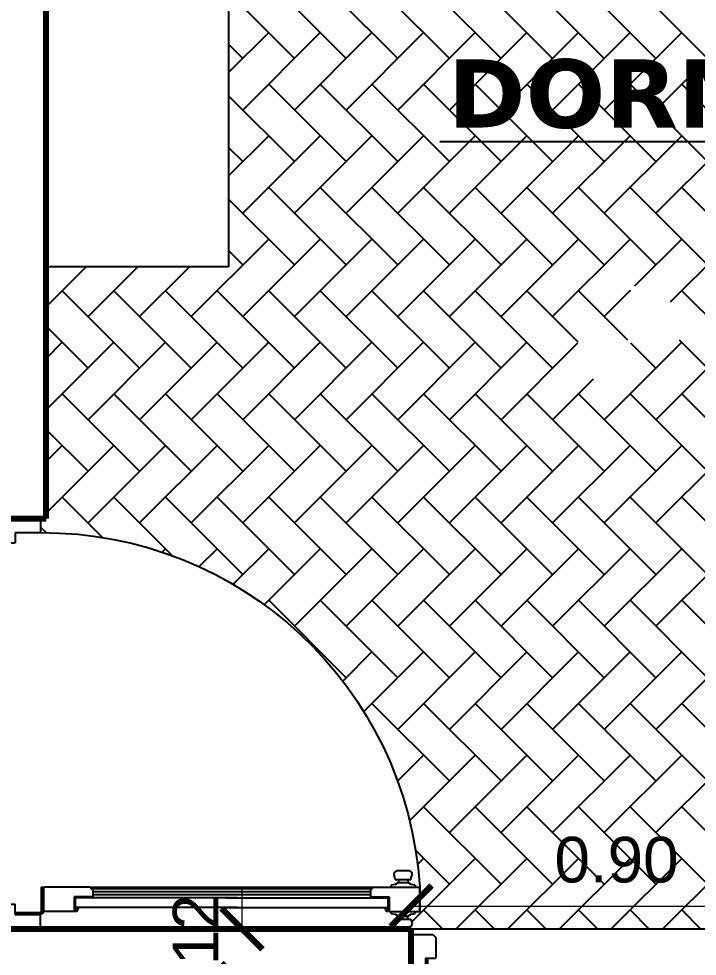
# Model space of a CAD drawing. Header units: inches. Extents: x -1.4 to 10.6, y -3.4 to 32.7.
# Drawn here: x 3.98 to 5.467, y 5.523 to 7.578 of the extents above; entities that cross this region are included whole.
import ezdxf

# ---------------------------------------------------------------- set-up
doc = ezdxf.new("R2010")
doc.units = ezdxf.units.IN
doc.header["$MEASUREMENT"] = 0
doc.linetypes.add('CONTINUA', pattern=[0])
for name, color, linetype in [('Cotas', 60, 'Continuous'), ('Mobiliario', 2, 'Continuous'), ('Niveles', 86, 'Continuous'), ('Puertas', 1, 'Continuous'), ('Texto', 98, 'Continuous'), ('Textura piso', 8, 'Continuous')]:
    doc.layers.add(name, color=color, linetype=linetype)
doc.layers.add('Paredes', color=5, linetype='Continuous', lineweight=80)
doc.styles.get("Standard").update_dxf_attribs({"font": 'arial.ttf'})
doc.dimstyles.new('Cotas', dxfattribs={"dimtxt": 0.1, "dimasz": 0.09, "dimexe": 0.2, "dimexo": 0.4, "dimgap": 0.05, "dimtad": 1, "dimzin": 0, "dimdsep": 46, "dimtxsty": 'Standard', "dimblk": 'ARCHTICK', "dimcen": 0.09, "dimse1": 1, "dimse2": 1, "dimclrd": 60, "dimclre": 256, "dimadec": 0, "dimazin": 0, "dimtfac": 1, "dimtix": 1, "dimtofl": 0, "dimtmove": 1, "dimatfit": 3, "dimfxl": 0, "dimtolj": 1, "dimtzin": 0, "dimlwd": 9, "dimarcsym": 0})

# ---------------------------------------------------------------- blocks, each defined once
blk = doc.blocks.new('cama')
at = {"layer": 'Mobiliario'}
for p, q in [((153.3692816163783, 27.50975324708825), (153.9692816163783, 27.50975324708825)), ((153.9692816163783, 27.50975324708825), (153.9692816163783, 27.10975324708825)), ((153.9692816163783, 27.10975324708825), (153.3692816163783, 27.10975324708825))]:
    blk.add_line(p, q, dxfattribs=at)
blk = doc.blocks.new('puerta2')
at = {"layer": 'Puertas'}
for p, q in [((150.3376989566191, 38.72223843111588), (150.3376989565512, 38.61423843005426)), ((150.3376989566191, 38.72223843111588), (150.3848409565614, 38.72223843018707)), ((150.3376989566191, 38.72223843111588), (150.3376989565512, 38.61423843005426)), ((150.3376989566191, 38.72223843111588), (150.3848409565614, 38.72223843018707)), ((150.3848409565614, 38.72223843018707), (150.3916989565334, 38.71538043060052)), ((150.3848409565614, 38.72223843018707), (150.3916989565334, 38.71538043060052)), ((151.190556956672, 38.72223842996501), (151.1836989566269, 38.71538043033505)), ((151.190556956672, 38.72223842996501), (151.1836989566269, 38.71538043033505)), ((151.2376989566142, 38.72223843089887), (151.190556956672, 38.72223842996501)), ((151.2376989566142, 38.72223843089887), (151.190556956672, 38.72223842996501)), ((151.2376989566142, 38.72223843089887), (151.2376989565462, 38.61423842983726)), ((151.2376989566142, 38.72223843089887), (151.2376989565462, 38.61423842983726)), ((150.3916989565334, 38.71538043060052), (150.3916989565117, 38.67039843122657)), ((150.3916989565334, 38.71538043060052), (150.3916989565117, 38.67039843122657)), ((151.1836989566269, 38.71538043033505), (151.1836989566052, 38.6703984309611)), ((151.1836989566269, 38.71538043033505), (151.1836989566052, 38.6703984309611)), ((150.3690189565731, 38.67039843009883), (150.3690189565052, 38.61423843081337)), ((150.3690189565731, 38.67039843009883), (150.3916989565117, 38.67039843122657)), ((150.3690189565731, 38.67039843009883), (150.3690189565052, 38.61423843081337)), ((150.3690189565731, 38.67039843009883), (150.3916989565117, 38.67039843122657)), ((150.3711789565139, 38.66823843078637), (150.3711789565381, 38.61423843118688)), ((150.3733389565468, 38.66823843115985), (150.3711789565139, 38.66823843078637)), ((150.3711789565139, 38.66823843078637), (150.3711789565381, 38.61423843118688)), ((150.3733389565468, 38.66823843115985), (150.3711789565139, 38.66823843078637)), ((150.3733389565468, 38.66823843115985), (150.3733389564547, 38.61423843156037)), ((150.3733389565468, 38.66823843115985), (150.3733389564547, 38.61423843156037)), ((151.2063789566602, 38.67039843022623), (151.1836989566052, 38.6703984309611)), ((151.2063789566602, 38.67039843022623), (151.1836989566052, 38.6703984309611)), ((151.2063789566602, 38.67039843022623), (151.2063789565923, 38.61423843094077)), ((151.2063789566602, 38.67039843022623), (151.2063789565923, 38.61423843094077)), ((150.3376989565512, 38.61423843005426), (150.3690189565052, 38.61423843081337)), ((150.3376989565512, 38.61423843005426), (150.3690189565052, 38.61423843081337)), ((150.3711789565381, 38.61423843118688), (150.3733389564547, 38.61423843156037)), ((150.3711789565381, 38.61423843118688), (150.3733389564547, 38.61423843156037)), ((150.3754989565119, 38.61207843038527), (150.3754989565361, 38.60991843069932)), ((150.3754989565119, 38.61207843038527), (150.4294989565209, 38.6120784304095)), ((150.3754989565119, 38.61207843038527), (150.3754989565361, 38.60991843069932)), ((150.3754989565119, 38.61207843038527), (150.4294989565209, 38.6120784304095)), ((150.4294989565452, 38.60991843072355), (150.3754989565361, 38.60991843069932)), ((150.4294989565452, 38.60991843072355), (150.3754989565361, 38.60991843069932)), ((150.3754989564786, 38.54090643132665), (150.3754989565604, 38.60775843101334)), ((150.429498956453, 38.6077584310376), (150.3754989565604, 38.60775843101334)), ((150.3754989565604, 38.60775843101334), (150.429498956453, 38.6077584310376)), ((150.3754989564786, 38.54090643132665), (150.3754989565604, 38.60775843101334)), ((150.429498956453, 38.6077584310376), (150.3754989565604, 38.60775843101334)), ((150.3754989565604, 38.60775843101334), (150.429498956453, 38.6077584310376)), ((150.4294989565452, 38.60991843072355), (150.4294989565209, 38.6120784304095)), ((150.4294989565452, 38.60991843072355), (150.4294989565209, 38.6120784304095)), ((150.4294989564798, 38.50661643051558), (150.429498956453, 38.6077584310376)), ((150.4294989564798, 38.50661643051558), (150.429498956453, 38.6077584310376)), ((151.2376989565462, 38.61423842983726), (151.2063789565923, 38.61423843094077)), ((151.2376989565462, 38.61423842983726), (151.2063789565923, 38.61423843094077)), ((150.4082769564752, 38.54090643117374), (150.3754989564786, 38.54090643132665)), ((150.4082769564752, 38.54090643117374), (150.3754989564786, 38.54090643132665)), ((150.3823569564533, 38.53874643073107), (150.3754989565029, 38.53874642977807)), ((150.3823569564533, 38.53874643073107), (150.3754989565029, 38.53874642977807)), ((150.382356956475, 38.53188843019149), (150.3823569564533, 38.53874643073107)), ((150.382356956475, 38.53188843019149), (150.3823569564533, 38.53874643073107)), ((150.3845169562099, 38.18285905120248), (150.3845169564862, 38.53874643110458)), ((150.3845169562698, 38.2082335345485), (150.3845169564862, 38.53874643110458)), ((150.3845169564862, 38.53874643110458), (150.4061169564666, 38.53874643111428)), ((150.4061169564666, 38.53874643111428), (150.3845169564862, 38.53874643110458)), ((150.3845169562099, 38.18285905120248), (150.3845169564862, 38.53874643110458)), ((150.3845169562698, 38.2082335345485), (150.3845169564862, 38.53874643110458)), ((150.3845169564862, 38.53874643110458), (150.4061169564666, 38.53874643111428)), ((150.4061169564666, 38.53874643111428), (150.3845169564862, 38.53874643110458)), ((150.4061169564561, 38.49975843128794), (150.4061169564666, 38.53874643111428)), ((150.4061169564561, 38.49975843128794), (150.4061169564666, 38.53874643111428)), ((150.4082769564891, 38.49975842979882), (150.4082769564752, 38.54090643117374)), ((150.4082769564891, 38.49975842979882), (150.4082769564752, 38.54090643117374)), ((150.4061169564561, 38.49975843128794), (150.4052597063923, 38.4989011804029)), ((150.4061169564561, 38.49975843128794), (150.4052597063923, 38.4989011804029)), ((150.4061169564616, 38.49804392975606), (150.4052597063923, 38.4989011804029)), ((150.4061169564616, 38.49804392975606), (150.4052597063923, 38.4989011804029)), ((150.4061169561903, 38.18285905121218), (150.4061169564616, 38.49804392975606)), ((150.4061169562502, 38.20823353455819), (150.4061169564616, 38.49804392975606)), ((150.4061169561903, 38.18285905121218), (150.4061169564616, 38.49804392975606)), ((150.4061169562502, 38.20823353455819), (150.4061169564616, 38.49804392975606)), ((150.4226409564347, 38.49975843088559), (150.4082769564891, 38.49975842979882)), ((150.4226409564347, 38.49975843088559), (150.4082769564891, 38.49975842979882)), ((150.4131228001399, 38.49975843104136), (150.4131227997845, 37.89133415609845)), ((150.4131228001399, 38.49975843104136), (150.4131227997845, 37.89133415609845)), ((150.419491358878, 38.49975842979944), (150.4194913584062, 37.89133415671917)), ((150.419491358878, 38.49975842979944), (150.4194913584062, 37.89133415671917)), ((150.4226409564347, 38.49975843088559), (150.4294989564798, 38.50661643051558)), ((150.4226409564347, 38.49975843088559), (150.4294989564798, 38.50661643051558)), ((150.4258597800136, 38.50297725446709), (150.4258597796573, 37.88811533329175)), ((150.4258597800136, 38.50297725446709), (150.4258597796573, 37.88811533329175)), ((150.4277137364567, 38.50483121124245), (150.4277137359652, 37.88626137638104)), ((150.4277137364567, 38.50483121124245), (150.4277137359652, 37.88626137638104)), ((150.4294989564798, 38.50661643051558), (150.4294989560513, 37.88447615635613)), ((150.4294989564798, 38.50661643051558), (150.4294989560513, 37.88447615635613)), ((150.3845169562698, 38.2082335345485), (150.3845169559935, 37.85234615650904)), ((150.3845169562698, 38.2082335345485), (150.3845169559935, 37.85234615650904)), ((150.4061169562502, 38.20823353455819), (150.4061169560952, 37.89304865601428)), ((150.4061169562502, 38.20823353455819), (150.4061169560952, 37.89304865601428)), ((150.3845169562099, 38.18285905120248), (150.3845169559935, 37.85234615650904)), ((150.3845169562099, 38.18285905120248), (150.3845169559935, 37.85234615650904)), ((150.4061169561903, 38.18285905121218), (150.4061169560952, 37.89304865601428)), ((150.4061169561903, 38.18285905121218), (150.4061169560952, 37.89304865601428)), ((150.4061169560952, 37.89304865601428), (150.4052597060314, 37.89219140699187)), ((150.4061169560952, 37.89304865601428), (150.4052597060314, 37.89219140699187)), ((150.4061169559843, 37.89133415634507), (150.4052597060314, 37.89219140699187)), ((150.4061169559843, 37.89133415634507), (150.4052597060314, 37.89219140699187)), ((150.4061169559843, 37.89133415634507), (150.4061169559739, 37.85234615651873)), ((150.4061169559843, 37.89133415634507), (150.4061169559739, 37.85234615651873)), ((150.4082769560172, 37.89133415671855), (150.408276956031, 37.85018615534364)), ((150.4226409560792, 37.89133415594268), (150.4082769560172, 37.89133415671855)), ((150.4082769560172, 37.89133415671855), (150.408276956031, 37.85018615534364)), ((150.4226409560792, 37.89133415594268), (150.4082769560172, 37.89133415671855)), ((150.4226409560792, 37.89133415594268), (150.4294989560513, 37.88447615635613)), ((150.4226409560792, 37.89133415594268), (150.4294989560513, 37.88447615635613)), ((150.4294989560513, 37.88447615635613), (150.4294989559617, 37.78333415583411)), ((150.4294989560513, 37.88447615635613), (150.4294989559617, 37.78333415583411)), ((150.3823569560553, 37.85920415667515), (150.3823569559605, 37.85234615613555)), ((150.3823569560553, 37.85920415667515), (150.3823569559605, 37.85234615613555)), ((150.359298956038, 37.83718971472116), (150.3499772589567, 37.83945351507029)), ((150.359298956038, 37.83718971472116), (150.3499772589567, 37.83945351507029)), ((150.359298956038, 37.83718971472116), (150.3592989559542, 37.8026570428876)), ((150.359298956038, 37.83718971472116), (150.3592989559542, 37.8026570428876)), ((150.371142871141, 37.84624837931411), (150.3754989559986, 37.84624837836029)), ((150.371142871141, 37.84624837931411), (150.3754989559986, 37.84624837836029)), ((150.3823569559605, 37.85234615613555), (150.3754989560102, 37.85234615518252)), ((150.3823569559605, 37.85234615613555), (150.3754989560102, 37.85234615518252)), ((150.408276956031, 37.85018615534364), (150.3754989560344, 37.85018615549657)), ((150.3754989560344, 37.85018615549657), (150.3754989559527, 37.78333415580988)), ((150.408276956031, 37.85018615534364), (150.3754989560344, 37.85018615549657)), ((150.3754989560344, 37.85018615549657), (150.3754989559527, 37.78333415580988)), ((150.3845169559935, 37.85234615650904), (150.4061169559739, 37.85234615651873)), ((150.4061169559739, 37.85234615651873), (150.3845169559935, 37.85234615650904)), ((150.3845169559935, 37.85234615650904), (150.4061169559739, 37.85234615651873)), ((150.4061169559739, 37.85234615651873), (150.3845169559935, 37.85234615650904)), ((150.4338550408652, 37.84624837929333), (150.4294989560076, 37.84624837838452)), ((150.4338550408652, 37.84624837929333), (150.4294989560076, 37.84624837838452)), ((150.4456989559593, 37.8371897128973), (150.4568563602184, 37.83945351567991)), ((150.4456989559593, 37.8371897128973), (150.4568563602184, 37.83945351567991)), ((150.4456989559593, 37.8371897128973), (150.4456989559919, 37.80265704292637)), ((150.4456989559593, 37.8371897128973), (150.4456989559919, 37.80265704292637)), ((150.3411757297816, 37.82361636500198), (150.3382263801992, 37.82361636481385)), ((150.3411757297816, 37.82361636500198), (150.3382263801992, 37.82361636481385)), ((150.3382263801992, 37.82361636481385), (150.3382263801439, 37.81623039191818)), ((150.3382263801992, 37.82361636481385), (150.3382263801439, 37.81623039191818)), ((150.3382263801439, 37.81623039191818), (150.3411757297264, 37.81623039210631)), ((150.3382263801439, 37.81623039191818), (150.3411757297264, 37.81623039210631)), ((150.3411757297087, 37.83134246062759), (150.3411757297994, 37.80850429648069)), ((150.3411757297087, 37.83134246062759), (150.3411757297994, 37.80850429648069)), ((150.3411757297264, 37.81623039210631), (150.3411757297816, 37.82361636500198)), ((150.3411757297264, 37.81623039210631), (150.3411757297816, 37.82361636500198)), ((150.3592989560381, 37.83007694344041), (150.3653739559634, 37.83007694274465)), ((150.3592989560381, 37.83007694344041), (150.3653739559634, 37.83007694274465)), ((150.3653739559634, 37.83007694274465), (150.3653739559959, 37.8097698134726)), ((150.3653739559634, 37.83007694274465), (150.3653739559959, 37.8097698134726)), ((150.4456989559594, 37.83007694347921), (150.439623956034, 37.83007694417497)), ((150.439623956034, 37.83007694417497), (150.4396239559501, 37.80976981304025)), ((150.4456989559594, 37.83007694347921), (150.439623956034, 37.83007694417497)), ((150.439623956034, 37.83007694417497), (150.4396239559501, 37.80976981304025)), ((150.4656578894565, 37.83134246008605), (150.4656578894309, 37.80850429780179)), ((150.4656578894565, 37.83134246008605), (150.4656578894309, 37.80850429780179)), ((150.3592989559542, 37.8026570428876), (150.3499772590375, 37.8003932408868)), ((150.3592989559542, 37.8026570428876), (150.3499772590375, 37.8003932408868)), ((150.3592989559542, 37.80976981416836), (150.3653739559959, 37.8097698134726)), ((150.3592989559542, 37.80976981416836), (150.3653739559959, 37.8097698134726)), ((150.4456989559918, 37.80976981420713), (150.4396239559501, 37.80976981304025)), ((150.4456989559918, 37.80976981420713), (150.4396239559501, 37.80976981304025)), ((150.4456989559919, 37.80265704292637), (150.4568563601829, 37.80039324149642)), ((150.4456989559919, 37.80265704292637), (150.4568563601829, 37.80039324149642)), ((150.3711428710483, 37.7935983783542), (150.3754989560223, 37.79359837926302)), ((150.3711428710483, 37.7935983783542), (150.3754989560223, 37.79359837926302)), ((150.4294989559617, 37.78333415583411), (150.3754989559527, 37.78333415580988)), ((150.3754989559527, 37.78333415580988), (150.4294989559617, 37.78333415583411)), ((150.4294989559617, 37.78333415583411), (150.3754989559527, 37.78333415580988)), ((150.3754989559527, 37.78333415580988), (150.4294989559617, 37.78333415583411)), ((150.4338550408889, 37.79359837833343), (150.4294989560313, 37.79359837928725)), ((150.4338550408889, 37.79359837833343), (150.4294989560313, 37.79359837928725))]:
    blk.add_line(p, q, dxfattribs=at)
at = {"layer": 'Puertas', "extrusion": (0, 0, -0.9999999999999999)}
blk.add_ellipse((150.373338956479, 38.61207843001178), major_axis=(0.001527350648308001, 0.001527350648308002), ratio=0.9999999999767395, start_param=-1.570796326554149, end_param=4.712388980625438, dxfattribs=at)
blk.add_ellipse((150.373338956479, 38.61207843001178), major_axis=(0.001527350648308001, 0.001527350648308002), ratio=0.9999999999767395, start_param=-1.570796326554149, end_param=4.712388980625438, dxfattribs=at)
at = {"layer": 'Puertas', "extrusion": (0, 0, -1)}
for centre, major_axis, ratio, start_param, end_param in [((150.3769181847156, 38.61113249054717), (-0.58652144871602, 0.5865214487160199), 0.9999999999999403, 2.352449978641211, 3.863557218504373), ((150.3823569564533, 38.53874643073107), (0.004849338308332562, 0.004849338308332563), 0.9999999999942492, 2.356194490841163, 3.926990817645954), ((150.3823569564533, 38.53874643073107), (0.004849338308332562, 0.004849338308332563), 0.9999999999942492, 2.356194490841163, 3.926990817645954), ((150.3823569559605, 37.85234615613555), (-0.004849338308320128, 0.004849338308320127), 0.9999999999993776, 5.497787144437664, 7.068583471238364), ((150.3823569559605, 37.85234615613555), (-0.004849338308320128, 0.004849338308320127), 0.9999999999993776, 5.497787144437664, 7.068583471238364), ((150.3493138688595, 37.83134245987094), (0.00575453332861223, 0.005754533328612231), 0.9999999999948769, 3.92699081764332, 5.579393892327413), ((150.3493138688595, 37.83134245987094), (0.00575453332861223, 0.005754533328612231), 0.9999999999948769, 3.92699081764332, 5.579393892327413), ((150.3454666295598, 37.84629328616255), (-0.01815587231763262, 0.01815587231763261), 0.9999999999995853, 2.357943461526905, 3.039769674775514), ((150.3454666295598, 37.84629328616255), (-0.01815587231763262, 0.01815587231763261), 0.9999999999995853, 2.357943461526905, 3.039769674775514), ((150.4595312825093, 37.84629328546882), (-0.01815587231766264, 0.01815587231766264), 0.9999999999975573, 4.814211960656692, 5.496038173771555), ((150.4595312825093, 37.84629328546882), (-0.01815587231766264, 0.01815587231766264), 0.9999999999975573, 4.814211960656692, 5.496038173771555), ((150.4575197503056, 37.83134246084267), (-0.005754533328605528, 0.005754533328605528), 0.9999999999994889, 0.7037914162778904, 2.356194490846043), ((150.4575197503056, 37.83134246084267), (-0.005754533328605528, 0.005754533328605528), 0.9999999999994889, 0.7037914162778904, 2.356194490846043), ((150.3493138688339, 37.80850429758668), (-0.005754533328589555, 0.005754533328589554), 0.9999999999993721, 3.845384069867563, 5.49778714443927), ((150.3493138688339, 37.80850429758668), (-0.005754533328589555, 0.005754533328589554), 0.9999999999993721, 3.845384069867563, 5.49778714443927), ((150.3454666295206, 37.79355347217871), (-0.01815587231764991, 0.01815587231764991), 0.9999999999982497, 1.672619307066969, 2.354445520181), ((150.3454666295206, 37.79355347217871), (-0.01815587231764991, 0.01815587231764991), 0.9999999999982497, 1.672619307066969, 2.354445520181), ((150.4595312824701, 37.79355347148503), (-0.01815587231756552, 0.01815587231756551), 0.9999999999990699, 5.499536115114926, 6.181362328365851), ((150.4595312824701, 37.79355347148503), (-0.01815587231756552, 0.01815587231756551), 0.9999999999990699, 5.499536115114926, 6.181362328365851), ((150.45751975028, 37.80850429669581), (-0.005754533328603435, 0.005754533328603434), 0.9999999999983523, 2.356194490849403, 4.00859756552886), ((150.45751975028, 37.80850429669581), (-0.005754533328603435, 0.005754533328603434), 0.9999999999983523, 2.356194490849403, 4.00859756552886)]:
    blk.add_ellipse(centre, major_axis=major_axis, ratio=ratio, start_param=start_param, end_param=end_param, dxfattribs=at)
blk = doc.blocks.new('_ArchTick')
at = {"color": 0, "linetype": 'ByBlock', "const_width": 0.15}
blk.add_lwpolyline([(-0.5, -0.5), (0.5, 0.5)], dxfattribs=at)
blk = doc.blocks.new('*D98')
at = {"layer": 'Cotas', "color": 60, "linetype": 'CONTINUA', "lineweight": 9, "transparency": 16777216}
for p, q in [((4.468946979975557, 5.582856000952775), (4.468946979975557, 5.672856000952775)), ((4.468946979975557, 5.462856000952771), (4.468946979975557, 5.372856000952771))]:
    blk.add_line(p, q, dxfattribs=at)
at = {"layer": 'Defpoints', "color": 0, "transparency": 16777216}
for p in [(4.483473962318842, 5.582856000952775), (4.468946979975557, 5.462856000952771), (4.483473962318842, 5.462856000952771)]:
    blk.add_point(p, dxfattribs=at)
at = {"layer": 'Cotas', "color": 60, "lineweight": 9, "transparency": 16777216, "xscale": 0.09, "yscale": 0.09, "zscale": 0.09}
for p, rotation in [((4.468946979975557, 5.582856000952775), 270), ((4.468946979975557, 5.462856000952771), 90)]:
    blk.add_blockref('_ArchTick', p, dxfattribs=dict(at, rotation=rotation))
at = {"layer": 'Cotas', "color": 0, "transparency": 16777216, "insert": (4.367889681203389, 5.522856000952771), "char_height": 0.1, "attachment_point": 5, "rotation": 90}
blk.add_mtext('\\A1;0.12', dxfattribs=at)
blk = doc.blocks.new('*D106')
at = {"layer": 'Cotas', "color": 60, "linetype": 'CONTINUA', "lineweight": 9, "transparency": 16777216}
blk.add_line((4.839617499214143, 5.632855999284033), (5.739617499209231, 5.632855999284033), dxfattribs=at)
at = {"layer": 'Defpoints', "color": 0, "transparency": 16777216}
for p in [(4.839617499214143, 5.632856000952785), (5.739617499209231, 5.632856000386283), (5.739617499209231, 5.632855999284033)]:
    blk.add_point(p, dxfattribs=at)
at = {"layer": 'Cotas', "color": 60, "lineweight": 9, "transparency": 16777216, "xscale": 0.09, "yscale": 0.09, "zscale": 0.09, "rotation": 180}
blk.add_blockref('_ArchTick', (4.839617499214143, 5.632855999284033), dxfattribs=at)
at = {"layer": 'Cotas', "color": 60, "lineweight": 9, "transparency": 16777216, "xscale": 0.09, "yscale": 0.09, "zscale": 0.09}
blk.add_blockref('_ArchTick', (5.739617499209231, 5.632855999284033), dxfattribs=at)
at = {"layer": 'Cotas', "color": 0, "transparency": 16777216, "insert": (5.289617499211687, 5.733913298056201), "char_height": 0.1, "attachment_point": 5}
blk.add_mtext('\\A1;0.90', dxfattribs=at)
blk = doc.blocks.new('Nivel3')
at = {"layer": 'Niveles'}
for p, q in [((46.51201606576204, 32.29701402175791), (46.5120160657625, 32.69473170920693)), ((46.44833397007663, 32.59677248387103), (46.44833397007663, 32.49587286548248)), ((46.5120160657625, 32.59912463457825), (46.45222296849805, 32.59912463457825)), ((46.45330544116972, 32.59974396281867), (46.45330544116972, 32.49587286548248)), ((46.4582769122628, 32.60240101051007), (46.4582769122628, 32.49587286548248)), ((46.5120160657625, 32.60409610567145), (46.46177790710907, 32.60409610567145)), ((46.46324838335589, 32.6047666460881), (46.46324838335589, 32.49587286548248)), ((46.46821985444898, 32.60685950511296), (46.46821985444898, 32.49587286548248)), ((46.47319132554229, 32.60869476871365), (46.47319132554229, 32.49587286548248)), ((46.5120160657625, 32.60906757676454), (46.47429207287131, 32.60906757676454)), ((46.47816279663537, 32.6102848336994), (46.47816279663537, 32.49587286548248)), ((46.48313426772846, 32.6116398039588), (46.48313426772846, 32.49587286548248)), ((46.48810573882155, 32.61276785497065), (46.48810573882155, 32.49587286548248)), ((46.49307720991463, 32.61367550569499), (46.49307720991463, 32.49587286548248)), ((46.5120160657625, 32.61403904785762), (46.49549651235587, 32.61403904785762)), ((46.49804868100772, 32.61436782092354), (46.49804868100772, 32.49587286548248)), ((46.5030201521008, 32.6148485598039), (46.5030201521008, 32.49587286548248)), ((46.50799162319389, 32.6151202812359), (46.50799162319389, 32.49587286548248)), ((46.42347661461098, 32.57585353747091), (46.42347661461098, 32.49587286548248)), ((46.51201606576227, 32.57923875020591), (46.42665640569884, 32.57923875020591)), ((46.42844808570429, 32.58103468210751), (46.42844808570429, 32.49587286548248)), ((46.51201606576227, 32.584210221299), (46.43181223873874, 32.584210221299)), ((46.43341955679738, 32.58564330092971), (46.43341955679738, 32.49587286548248)), ((46.5120160657625, 32.58918169239208), (46.43765475107101, 32.58918169239208)), ((46.43839102789046, 32.58976373884214), (46.43839102789046, 32.49587286548248)), ((46.44336249898355, 32.59345785444301), (46.44336249898355, 32.49587286548248)), ((46.5120160657625, 32.59415316348517), (46.44436161042948, 32.59415316348517)), ((46.40856220133172, 32.5553156130322), (46.40856220133172, 32.49587286548248)), ((46.51201606576227, 32.55935286583345), (46.41098917895827, 32.55935286583345)), ((46.4135336724248, 32.56323279796762), (46.4135336724248, 32.49587286548248)), ((46.51201606576227, 32.56432433692654), (46.41428920988822, 32.56432433692654)), ((46.51201606576227, 32.56929580801962), (46.41796706889862, 32.56929580801962)), ((46.41850514351789, 32.56997988082443), (46.41850514351789, 32.49587286548248)), ((46.51201606576227, 32.57426727911271), (46.42206909130822, 32.57426727911271)), ((46.51201606576227, 32.53449551036791), (46.3991248189627, 32.53449551036791)), ((46.51201606576227, 32.539466981461), (46.40094989020052, 32.539466981461)), ((46.51201606576227, 32.54443845255408), (46.40303200245829, 32.54443845255408)), ((46.40359073023863, 32.54567335662929), (46.40359073023863, 32.49587286548248)), ((46.51201606576227, 32.54940992364717), (46.40538621203949, 32.54940992364717)), ((46.51201606576227, 32.55438139474025), (46.40803099805565, 32.55438139474025)), ((46.51201606576204, 32.51460962599545), (46.39418111293683, 32.51460962599545)), ((46.51201606576204, 32.51958109708854), (46.39507992055472, 32.51958109708854)), ((46.51201606576204, 32.52455256818163), (46.39619889538174, 32.52455256818163)), ((46.51201606576227, 32.52952403927471), (46.39754449372684, 32.52952403927471)), ((46.39861925914555, 32.53298494641316), (46.39861925914555, 32.49587286548248)), ((46.72324268927422, 32.49587286548225), (44.84062232077599, 32.49587286548232)), ((46.51201606576204, 32.49969521271608), (46.39276200099492, 32.49969521271608)), ((46.51201606576204, 32.50466668380917), (46.39302526333994, 32.50466668380917)), ((46.51201606576204, 32.50963815490226), (46.39349746338665, 32.50963815490226)), ((46.39364778805246, 32.51087596962414), (46.39364778805246, 32.49587286548248)), ((46.63132583827154, 32.494723741623), (46.51201606576204, 32.494723741623)), ((46.51296309428697, 32.49587286548248), (46.51296309428697, 32.3765613176807)), ((46.51793456538029, 32.49587286548248), (46.51793456538029, 32.37670443986493)), ((46.52290603647337, 32.49587286548248), (46.52290603647337, 32.37705556522788)), ((46.52787750756646, 32.49587286548248), (46.52787750756646, 32.37761654655716)), ((46.53284897865954, 32.49587286548248), (46.53284897865954, 32.37839039001445)), ((46.53782044975263, 32.49587286548248), (46.53782044975263, 32.37938133759845)), ((46.54279192084572, 32.49587286548248), (46.54279192084572, 32.38059498796141)), ((46.5477633919388, 32.49587286548248), (46.5477633919388, 32.38203846394625)), ((46.55273486303189, 32.49587286548248), (46.55273486303189, 32.38372063924165)), ((46.55770633412497, 32.49587286548248), (46.55770633412497, 32.38565244233504)), ((46.56267780521829, 32.49587286548248), (46.56267780521829, 32.38784726454841)), ((46.56764927631137, 32.49587286548248), (46.56764927631137, 32.39032151217108)), ((46.57262074740446, 32.49587286548248), (46.57262074740446, 32.39309536373761)), ((46.57759221849754, 32.49587286548248), (46.57759221849754, 32.39619382809595)), ((46.58256368959063, 32.49587286548248), (46.58256368959063, 32.39964825805779)), ((46.58753516068371, 32.49587286548248), (46.58753516068371, 32.4034985800774)), ((46.5925066317768, 32.49587286548248), (46.5925066317768, 32.40779669910065)), ((46.59747810286989, 32.49587286548248), (46.59747810286989, 32.4126119351774)), ((46.60244957396297, 32.49587286548248), (46.60244957396297, 32.41804020590856)), ((46.60742104505628, 32.49587286548248), (46.60742104505628, 32.42422070412086)), ((46.61239251614937, 32.49587286548248), (46.61239251614937, 32.43136929573969)), ((46.61736398724246, 32.49587286548248), (46.61736398724246, 32.43985538837338)), ((46.62233545833554, 32.49587286548248), (46.62233545833554, 32.45042207974526)), ((46.62730692942863, 32.49587286548248), (46.62730692942863, 32.46514569416907)), ((46.63117428251324, 32.48975227052991), (46.51201606576204, 32.48975227052991)), ((46.63081467001619, 32.48478079943671), (46.51201606576204, 32.48478079943671)), ((46.63024510228227, 32.47980932834363), (46.51201606576204, 32.47980932834363)), ((46.62946252475761, 32.47483785725054), (46.51201606576204, 32.47483785725054)), ((46.62846264293374, 32.46986638615746), (46.51201606576204, 32.46986638615746)), ((46.62723979981796, 32.46489491506426), (46.51201606576204, 32.46489491506426)), ((46.62578680626642, 32.45992344397117), (46.51201606576204, 32.45992344397117)), ((46.62409471158888, 32.45495197287809), (46.51201606576204, 32.45495197287809)), ((46.62215249595737, 32.449980501785), (46.51201606576204, 32.449980501785)), ((46.61994665740461, 32.4450090306918), (46.51201606576204, 32.4450090306918)), ((46.61746065272017, 32.44003755959871), (46.51201606576204, 32.44003755959871)), ((46.61467413010972, 32.43506608850563), (46.51201606576204, 32.43506608850563)), ((46.61156185614389, 32.43009461741254), (46.51201606576204, 32.43009461741254)), ((46.60809217902782, 32.42512314631946), (46.51201606576204, 32.42512314631946)), ((46.60422476192501, 32.42015167522626), (46.51201606576204, 32.42015167522626)), ((46.59990711596787, 32.41518020413317), (46.51201606576204, 32.41518020413317)), ((46.59506905315446, 32.41020873304009), (46.51201606576204, 32.41020873304009)), ((46.58961329299107, 32.405237261947), (46.51201606576204, 32.405237261947)), ((46.58339834355455, 32.4002657908538), (46.51201606576204, 32.4002657908538)), ((46.57620405873898, 32.39529431976072), (46.51201606576204, 32.39529431976072)), ((46.56765181193553, 32.39032284866763), (46.51201606576204, 32.39032284866763)), ((46.5569731899195, 32.38535137757454), (46.51201606576204, 32.38535137757454)), ((46.54197468260371, 32.38037990648146), (46.51201606576204, 32.38037990648146))]:
    blk.add_line(p, q, dxfattribs=at)
blk.add_circle((46.51201606576204, 32.49587286548236), 0.1193153062346656, dxfattribs=at)

msp = doc.modelspace()

# ---------------------------------------------------------------- hatches: boundary and pattern name
at = {"layer": 'Textura piso'}
h = msp.add_hatch(dxfattribs=at)
h.set_pattern_fill('AR-HBONE', color=256, scale=0.02, angle=270, style=0)
h.set_pattern_definition([(315, (-54.86966955773336, -126.9724224155329), (0.1131370849898476, -2.966472954665309e-17), [0.24, -0.08]), (45, (-54.81310101523336, -127.0289909580329), (0.1131370849898476, -2.966472954665309e-17), [0.24, -0.08])])
edge = h.paths.add_edge_path()
edge.add_line((7.55991423582492, 5.582856000952773), (7.559914235824891, 7.467233848964497))
edge.add_line((7.559914235824891, 7.467233848964526), (8.159914235824886, 7.467233848964554))
edge.add_line((8.159914235824886, 7.467233848964526), (8.959914235824897, 7.467233848964526))
edge.add_line((8.959914235824897, 7.467233848964526), (8.959914235824897, 9.944371712952204))
edge.add_line((8.959914235824897, 9.944371712952233), (8.103621632364366, 9.944371712952233))
edge.add_line((8.103621632364366, 9.944371712952233), (5.311933456423844, 9.944371712952233))
edge.add_line((5.311933456423844, 9.944371712952233), (4.439617499138649, 9.944371712952233))
edge.add_line((4.439617499138649, 9.944371712952233), (4.439617499138649, 9.13437171295223))
edge.add_line((4.439617499138649, 9.13437171295223), (5.939617499138677, 9.13437171295223))
edge.add_line((5.939617499138649, 9.13437171295223), (5.93961749913862, 7.63437171295223))
edge.add_line((5.939617499138649, 7.63437171295223), (5.320618870589669, 7.634371712952202))
edge.add_line((5.320618870589669, 7.634371712952174), (5.320618870589641, 6.992458084357509))
edge.add_line((5.320618870589612, 6.992458084357537), (5.339355631102819, 6.992458084357594))
edge.add_line((5.339355631102819, 6.992458084357594), (5.339355631102819, 6.98748661326448))
edge.add_line((5.339355631102819, 6.987486613264451), (5.359241515475276, 6.987486613264451))
edge.add_line((5.359241515475276, 6.987486613264451), (5.359241515475276, 6.982515142171366))
edge.add_line((5.359241515475276, 6.982515142171366), (5.374155928754533, 6.982515142171366))
edge.add_line((5.374155928754533, 6.982515142171366), (5.374155928754533, 6.977543671078251))
edge.add_line((5.374155928754533, 6.97754367107828), (5.384098870940818, 6.977543671078337))
edge.add_line((5.384098870940818, 6.977543671078337), (5.384098870940818, 6.972572199985223))
edge.add_line((5.384098870940818, 6.972572199985194), (5.389070342033904, 6.972572199985166))
edge.add_line((5.389070342033904, 6.972572199985194), (5.389070342033904, 6.967600728892137))
edge.add_line((5.389070342033904, 6.967600728892108), (5.399013284220075, 6.967600728892108))
edge.add_line((5.399013284220075, 6.967600728892108), (5.399013284220075, 6.962629257799023))
edge.add_line((5.399013284220075, 6.962629257799023), (5.403984755313274, 6.962629257799023))
edge.add_line((5.403984755313274, 6.962629257799023), (5.403984755313274, 6.95765778670571))
edge.add_line((5.403984755313274, 6.95765778670571), (5.40895622640636, 6.95765778670571))
edge.add_line((5.40895622640636, 6.95765778670571), (5.40895622640636, 6.952686315612624))
edge.add_line((5.40895622640636, 6.952686315612624), (5.413927697499446, 6.952686315612596))
edge.add_line((5.413927697499446, 6.952686315612624), (5.413927697499446, 6.942743373426481))
edge.add_line((5.413927697499446, 6.942743373426453), (5.418899168592532, 6.942743373426453))
edge.add_line((5.418899168592532, 6.942743373426453), (5.418899168592532, 6.937771902333395))
edge.add_line((5.418899168592532, 6.937771902333424), (5.423870639685617, 6.937771902333395))
edge.add_line((5.423870639685617, 6.937771902333367), (5.423870639685617, 6.927828960147167))
edge.add_line((5.423870639685617, 6.927828960147195), (5.428842110778817, 6.927828960147252))
edge.add_line((5.428842110778817, 6.927828960147252), (5.428842110778817, 6.912914546867739))
edge.add_line((5.428842110778817, 6.912914546867711), (5.433813581871902, 6.912914546867711))
edge.add_line((5.433813581871902, 6.912914546867711), (5.433813581871902, 6.89302866249534))
edge.add_line((5.433813581871902, 6.893028662495368), (5.438785052964988, 6.893028662495396))
edge.add_line((5.438785052964988, 6.893028662495368), (5.438785052964988, 6.874089806647618))
edge.add_line((5.438785052964988, 6.874089806647618), (5.320618870589612, 6.87408980664776))
edge.add_line((5.320618870589612, 6.874089806647788), (5.320618870589612, 6.763770414074486))
edge.add_line((5.320618870589612, 6.763770414074457), (5.269755035799164, 6.763770414074429))
edge.add_line((5.269755035799164, 6.763770414074457), (5.269755035799164, 6.768741885167572))
edge.add_line((5.269755035799164, 6.768741885167543), (5.259812093612993, 6.768741885167515))
edge.add_line((5.259812093612993, 6.768741885167543), (5.259812093612993, 6.773713356260657))
edge.add_line((5.259812093612993, 6.773713356260629), (5.254840622519907, 6.773713356260629))
edge.add_line((5.254840622519907, 6.773713356260629), (5.254840622519907, 6.778684827353715))
edge.add_line((5.254840622519907, 6.778684827353715), (5.244897680333622, 6.778684827353743))
edge.add_line((5.244897680333622, 6.778684827353771), (5.244897680333622, 6.783656298447028))
edge.add_line((5.244897680333622, 6.783656298447028), (5.239926209240537, 6.783656298447085))
edge.add_line((5.239926209240537, 6.783656298447085), (5.239926209240537, 6.788627769540142))
edge.add_line((5.239926209240537, 6.788627769540113), (5.234954738147451, 6.788627769540142))
edge.add_line((5.234954738147451, 6.78862776954017), (5.234954738147451, 6.793599240633228))
edge.add_line((5.234954738147451, 6.793599240633199), (5.229983267054365, 6.793599240633171))
edge.add_line((5.229983267054365, 6.793599240633199), (5.229983267054365, 6.798570711726285))
edge.add_line((5.229983267054365, 6.798570711726285), (5.225011795961166, 6.79857071172637))
edge.add_line((5.225011795961166, 6.798570711726342), (5.225011795961166, 6.808513653912456))
edge.add_line((5.225011795961166, 6.808513653912456), (5.22004032486808, 6.808513653912485))
edge.add_line((5.22004032486808, 6.808513653912513), (5.22004032486808, 6.81348512500557))
edge.add_line((5.22004032486808, 6.813485125005542), (5.215068853774994, 6.813485125005514))
edge.add_line((5.215068853774994, 6.813485125005542), (5.215068853774994, 6.828399538285026))
edge.add_line((5.215068853774994, 6.828399538285026), (5.210097382681909, 6.828399538285055))
edge.add_line((5.210097382681909, 6.828399538285026), (5.210097382681909, 6.843313951564284))
edge.add_line((5.210097382681909, 6.843313951564284), (5.205125911588823, 6.843313951564284))
edge.add_line((5.205125911588823, 6.843313951564284), (5.205125911588823, 6.874089806647874))
edge.add_line((5.205125911588823, 6.874089806647902), (5.320618870589612, 6.874089806647788))
edge.add_line((5.320618870589612, 6.874089806647788), (5.320618870589641, 7.63437171295223))
edge.add_line((5.320618870589641, 7.63437171295223), (4.439617499138649, 7.63437171295223))
edge.add_line((4.439617499138649, 7.63437171295223), (4.439617499138649, 7.034371712952236))
edge.add_line((4.439617499138649, 7.034371712952208), (4.039617499138643, 7.034371712952208))
edge.add_line((4.039617499138672, 7.034371712952208), (4.039617499138672, 6.482856000952808))
edge.add_line((4.039617499138672, 6.482856000952808), (4.027617500200279, 6.482856000952836))
edge.add_line((4.027617500200279, 6.482856000952864), (4.027617499096777, 6.451536001343527))
edge.add_ellipse((4.030723439490373, 5.622075229054104), major_axis=(0.5865214487160271, 0.5865214487160272), ratio=0.9999999999999234, start_angle=-41.365522527604185, end_angle=45.21454470821851, ccw=False)
edge.add_line((4.85852177420341, 5.674655995078552), (4.858521774227654, 5.620656000291206))
edge.add_line((4.858521774227654, 5.620656000291177), (4.84825755077452, 5.62065600030374))
edge.add_line((4.84825755077452, 5.62065600030374), (4.848257551683332, 5.61629991560423))
edge.add_ellipse((4.848302457858807, 5.590623673859085), major_axis=(0.01815587231772411, 0.0181558723177241), ratio=0.9999999999941593, start_angle=45.10020860025428, end_angle=84.1659729730101)
edge.add_line((4.832086116564938, 5.610531000802695), (4.832086115869203, 5.604456000310023))
edge.add_line((4.832086115869174, 5.604456000310023), (4.839198887149905, 5.604456000292771))
edge.add_line((4.839198887149905, 5.604456000292799), (4.842614186680549, 5.5903927619473))
edge.add_ellipse((4.833351632450842, 5.594470913172444), major_axis=(0.005754533328595463, 0.005754533328595463), ratio=0.999999999998392, start_angle=224.9999999623772, end_angle=319.67572218962357, ccw=False)
edge.add_line((4.833351632545742, 5.586332774137958), (4.825625537931217, 5.586332774107206))
edge.add_line((4.825625537931217, 5.586332774107206), (4.825625538152991, 5.582856000952745))
edge.add_line((4.825625538152991, 5.582856000952773), (4.839617499138654, 5.582856000952802))
edge.add_line((4.839617499138683, 5.582856000952773), (5.736836930060804, 5.582855999289166))
edge.add_line((5.736836930060775, 5.582855999289194), (7.55991423582492, 5.582856000952802))
h.paths.add_polyline_path([(7.643958593905467, 8.072128923124097), (6.738620168078569, 8.977467348951023, -0.4142135623734231), (6.738620168078398, 9.028233989651625), (6.757313364727935, 9.04692718630119), (7.182828274208475, 9.472442095781702, -0.4142135623747349), (7.23359491490919, 9.472442095781645), (8.138933340736088, 8.567103669954719, -0.414213562374079), (8.138933340736145, 8.51633702925406), (7.713418431255633, 8.090822119773492), (7.694725234606096, 8.072128923123984, -0.4142135623737508)], flags=16)
h.paths.add_polyline_path([(6.809273496150581, 6.739428143273273), (6.81767991847434, 6.708447619790348), (6.806538827070256, 6.668390087960489), (6.770846300771268, 6.622229810227367), (6.727229292822187, 6.585459113792211), (6.686366072311273, 6.555290759434655), (6.682804001514796, 6.543424248226955), (6.665452760285945, 6.505079671248922), (6.662629964910906, 6.493290025395225), (6.555912995317669, 6.419777318459268), (6.542442222714357, 6.402966081291737), (6.520386799780113, 6.386326445513561), (6.66205973675028, 6.24465350854328, -0.414213562373098), (6.662059736750251, 6.185411148106056), (6.143689082924311, 5.667040494280087, -0.4142135623733729), (6.08444672248703, 5.66704049428003), (5.526581161703007, 6.224906055064054, -0.4142135623742221), (5.52658116170312, 6.284148415501392), (5.835934619160696, 6.593501872958967), (5.836383422288293, 6.595476948307834), (5.856056993474652, 6.620663859106031), (5.871551604414378, 6.629118858212649), (6.044951815529032, 6.802519069327303, -0.4142135623733729), (6.104194175966313, 6.80251906932736), (6.226969058491221, 6.679744186802424), (6.341408244007198, 6.796258587523624), (6.373030437072941, 6.831218563998419), (6.447182396435664, 6.890480801940868), (6.455493240300541, 6.911133966521987), (6.494557974342626, 6.958295303883091), (6.55855969581836, 6.994286633399753), (6.581096618696932, 6.993863902580273), (6.59117487636945, 6.984498453262319), (6.594877368019837, 6.957140023239418), (6.591233896526234, 6.926816316046228), (6.556872903460089, 6.862478613072), (6.502133485162261, 6.812832491375872), (6.473468250458637, 6.741807553228369), (6.430405336250118, 6.684893995201065), (6.361414468106176, 6.637373647418741), (6.357074336189754, 6.629265661000119), (6.317345274852528, 6.589367970441032), (6.412863914198738, 6.493849331094879), (6.497708489375469, 6.568300648833173), (6.556198186516951, 6.616204174832006), (6.586136341171198, 6.629833457086107), (6.661495235538951, 6.660226074951851), (6.672193044851781, 6.686992997967735), (6.697578925598918, 6.711012921148239), (6.760567188588283, 6.743388155195049), (6.793014194791056, 6.748940275199999)], flags=16)
h.paths.add_polyline_path([(4.882225409506752, 7.52674817136517), (6.509307343690772, 7.52674817136517), (6.509307343690772, 7.295502368813118), (4.882225409506752, 7.295502368813118)], flags=25)
h.paths.add_polyline_path([(5.536479501810113, 7.252110875067785), (6.224392189395381, 7.252110875067785), (6.224392189395381, 7.130419197032325), (5.536479501810113, 7.130419197032325)], flags=24)

# ---------------------------------------------------------------- linework, layer by layer
at = {"layer": 'Paredes'}
for p, q in [((4.039617499138672, 6.482856000952808), (4.039617499138643, 9.944371712952233)), ((3.919617499138667, 6.482856000952808), (4.039617499138672, 6.482856000952808)), ((3.27000000000001, 5.582856000952773), (4.839617499138683, 5.582856000952773)), ((4.839617499138683, 5.462856000952769), (4.839617499138654, 5.58285600095283))]:
    msp.add_line(p, q, dxfattribs=at)
at = {"layer": 'Texto'}
for p, q in [((4.031505500282236, 5.617200001157272), (4.027617499224164, 5.614176000843742)), ((4.034097499024199, 5.62065600089889), (4.031505500282236, 5.617200001157272)), ((4.103109499301951, 5.620656000787648), (4.100949498710889, 5.620656000797709)), ((4.109967499310613, 5.627514000787329), (4.10996749931229, 5.629674000819449))]:
    msp.add_line(p, q, dxfattribs=at)
at = {"layer": 'Textura piso'}
msp.add_line((4.839617499138654, 5.582856000952773), (5.736836930060775, 5.582855999289194), dxfattribs=at)

# ---------------------------------------------------------------- block references
at = {"rotation": 90}
msp.add_blockref('puerta2', (42.64185593003748, -144.7548429556614), dxfattribs=at)
msp.add_blockref('puerta2', (-145.4980814574125, -33.15138242910143))
at = {"layer": 'Mobiliario', "rotation": 270}
msp.add_blockref('cama', (-23.07013574794956, 161.0036533293305), dxfattribs=at)
at = {"layer": 'Mobiliario'}
msp.add_blockref('Nivel3', (-39.93829954743887, -25.18794065193813), dxfattribs=at)

# ---------------------------------------------------------------- texts
at = {"layer": 'Texto', "insert": (4.919725409506754, 7.489248171365176), "char_height": 0.15, "attachment_point": 1}
msp.add_mtext('{\\fVerdana|b1|i0|c0|p34;DORMITORIO}', dxfattribs=at)

# ---------------------------------------------------------------- dimensions: what is measured, and where the dimension line sits
at = {"layer": 'Cotas'}
dim = msp.add_linear_dim(base=(5.739617499209231, 5.632855999284033), p1=(4.839617499214143, 5.632856000952785), p2=(5.739617499209231, 5.632856000386283), dimstyle='Cotas', dxfattribs=at)
dim.commit()
dim.dimension.update_dxf_attribs({"geometry": '*D106', "text_midpoint": (5.289617499211687, 5.733913298056201)})
dim = msp.add_linear_dim(base=(4.468946979975557, 5.462856000952771), p1=(4.48347396231884, 5.582856000952773), p2=(4.48347396231884, 5.462856000952769), angle=270, dimstyle='Cotas', dxfattribs=at)
dim.commit()
dim.dimension.update_dxf_attribs({"geometry": '*D98', "text_midpoint": (4.367889681203389, 5.522856000952771)})

doc.saveas('drawing.dxf')
